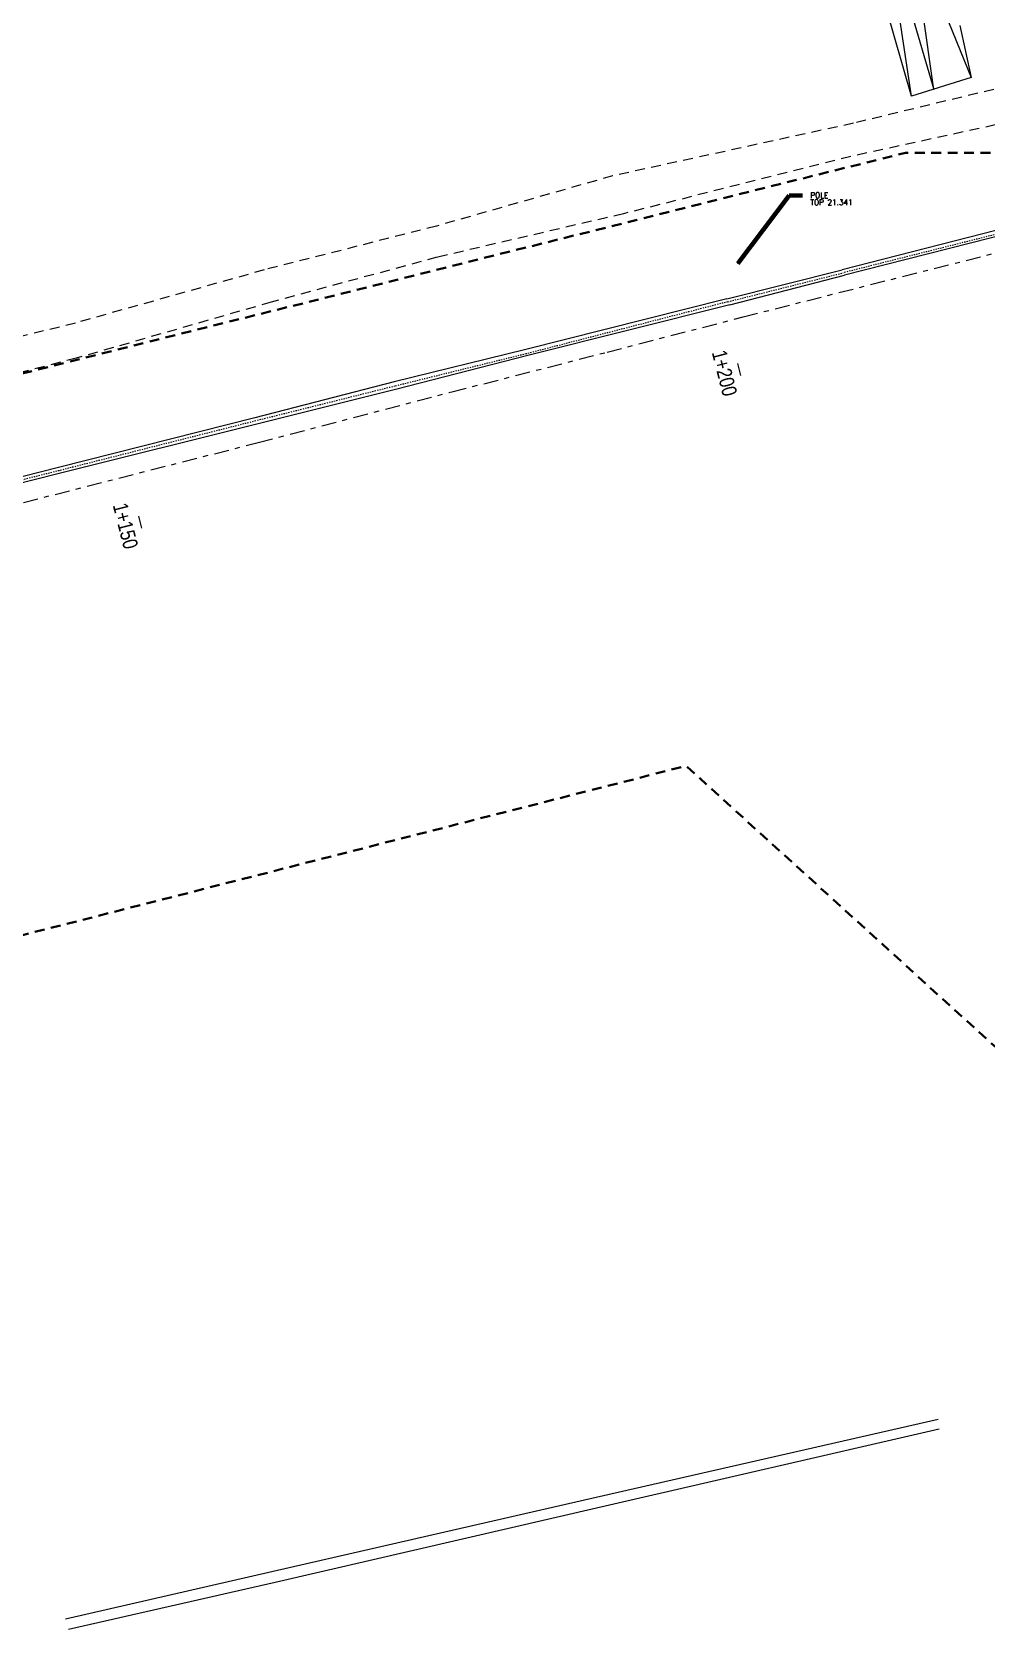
# Model space of a CAD drawing. Header units: metres. Extents: x -703672 to 3951284, y -4124475 to 4104628.
# Drawn here: x 328036.4 to 328113.6, y 4104423 to 4104552.3 of the extents above; entities that cross this region are included whole.
import ezdxf

# ---------------------------------------------------------------- set-up
doc = ezdxf.new("R2010")
doc.units = ezdxf.units.M
doc.header["$MEASUREMENT"] = 0
for name, pattern in [('DGN Style 2', [1.3283826688107345, 0.7970296012864407, -0.5313530675242938]), ('DGN Style 4', [0.014126028800000004, 0.007063014400000002, -0.003531507200000001, 0, -0.003531507200000001]), ('DGN Style 7', [2.6567653376214695, 1.195544401929661, -0.5313530675242938, 0.3985148006432204, -0.5313530675242938])]:
    doc.linetypes.add(name, pattern=pattern)
for name, color, linetype, lineweight in [('C-ALGN-STAT1', 8, 'Continuous', 0), ('C-PROP-BASE', 2, 'CONLMT', 0), ('C-PROP-CONS(Alpha)', 7, 'DGN Style 2', 40), ('V-ANNO-PATT', 9, 'Continuous', 0), ('V-ROAD-ASPH', 9, 'Continuous', 0), ('V-SITE-STRC', 253, 'Continuous', 0), ('V-TOPO-BKLN', 7, 'DGN Style 4', 0)]:
    doc.layers.add(name, color=color, linetype=linetype, lineweight=lineweight)
doc.styles.add('Dimension', font='arial.ttf', dxfattribs={"height": 0.00316992})
doc.styles.add('Style-ENGINEERING', font='ENGINEERING.shx')
doc.styles.add('Style-STANDARD', font='STANDARD.shx')
doc.linetypes.add('CONLMT', pattern='A,0.10417,-0.00902625,[2,dgnlstyle-tsaec.shx,S=4.133597883597883e-05,R=0,X=0,Y=0],-0.00902625', length=0.1222225)
doc.dimstyles.new('USACE Stroke DIM Set', dxfattribs={"dimtxt": 0.00316992, "dimasz": 0.00475488, "dimexe": 0.00158496, "dimexo": 0.00158496, "dimgap": 0.00158496, "dimtad": 1, "dimdec": 3, "dimlfac": 12, "dimzin": 15, "dimdsep": 46, "dimlunit": 4, "dimtxsty": 'Dimension', "dimblk": 'OBLIQUE', "dimcen": 0.09, "dimclrd": 1, "dimclre": 1, "dimazin": 2, "dimtfac": 1, "dimtdec": 3, "dimtmove": 1, "dimatfit": 1, "dimfxl": 1, "dimtolj": 1, "dimtzin": 15, "dimlwd": 18, "dimlwe": 18, "dimarcsym": 0})

# ---------------------------------------------------------------- blocks, each defined once
blk = doc.blocks.new('_Oblique')
at = {"color": 0, "linetype": 'ByBlock', "lineweight": -2}
blk.add_line((0.5, 0.5), (-0.5, -0.5), dxfattribs=at)
blk = doc.blocks.new('TerminatorOpen_0.5')
at = {"color": 0, "linetype": 'ByBlock', "lineweight": -2}
for q in [(-1, 0.25), (-1, 0), (-1, -0.25)]:
    blk.add_line((0, 0), q, dxfattribs=at)

msp = doc.modelspace()

# ---------------------------------------------------------------- linework, layer by layer
at = {"layer": 'C-ALGN-STAT1', "transparency": 33554661, "flags": 128}
for points in [[(328093.4636584263, 4104525.47393117), (328093.7107184856, 4104524.504931001)], [(328045.0136499873, 4104513.120928205), (328045.2607100467, 4104512.151928036)]]:
    msp.add_lwpolyline(points, dxfattribs=at)
at = {"layer": 'C-PROP-BASE', "color": 251, "linetype": 'DGN Style 7'}
msp.add_lwpolyline([(327667.2257650528, 4104420.453761615), (327720.4737645751, 4104433.986945492), (327795.2503411708, 4104453.090689644), (327821.6941171947, 4104459.775361654), (327875.9251572457, 4104473.472385665), (327909.5778932773, 4104482.024833674), (328054.7075899196, 4104519.085217198), (328070.3706939334, 4104523.181217209), (328082.9208379444, 4104526.392481208), (328093.9308859555, 4104529.243297209), (328115.0334779753, 4104534.584481218), (328117.9170619776, 4104534.551713218), (328119.5554619796, 4104534.453409218), (328122.6356539826, 4104532.454561218), (328125.3226299844, 4104527.572129209), (328130.1067579882, 4104501.816481188), (328134.0389179924, 4104498.244769177), (328146.5235260045, 4104498.900129178), (328156.2881592373, 4104498.473805019), (328151.8971592376, 4104547.887805018), (328151.7991592374, 4104554.244805019), (328168.4451592375, 4104558.143805018), (328180.4381592374, 4104559.585805019)], dxfattribs=at)
at = {"layer": 'C-PROP-CONS(Alpha)', "color": 9, "transparency": 33554661, "flags": 128}
msp.add_lwpolyline([(328051.3527000129, 4102748.37939936), (328033.3155557459, 4102763.759859016), (328008.635876491, 4102785.194791595), (328001.0587122234, 4102791.754994317), (327978.7635198684, 4102811.492673358), (327966.1439298082, 4102822.81362133), (327961.8799502737, 4102829.347595384), (327957.057644274, 4102838.760785415), (327950.9142166439, 4102852.447486374), (327944.9108842695, 4102882.46314165), (327922.9503158275, 4102979.617200589), (327922.1960612735, 4102984.074704956), (327896.895254712, 4103096.805002357), (327873.602682129, 4103197.996084934), (327970.2778919048, 4103222.03458913), (327945.2853782952, 4103305.343080384), (327930.2819876203, 4103330.564998057), (327883.5789010234, 4103409.045375251), (327883.5789010235, 4103409.045375251), (327870.9613363898, 4103413.475533437), (327831.8293273544, 4103476.306306486), (327799.6734495071, 4103521.613691107), (327806.6592676204, 4103526.955593927), (327784.9216440988, 4103571.617824119), (327626.2738909589, 4103555.289453546), (327612.5795421994, 4103537.316554541), (327610.912267143, 4103605.482858766), (327464.3899750119, 4103600.408329677), (327376.9287606052, 4103410.137822579), (327521.4700117525, 4103346.727226583), (327528.8281654069, 4103347.647212733), (327568.3287292437, 4103211.27215154), (327234.5934998402, 4103358.397358307), (327245.9429127203, 4103450.162797557), (327247.4057606828, 4103462.282137395), (327240.1466832621, 4103465.304146356), (327209.4846702361, 4103470.912804143), (327163.5775247305, 4103479.173001934), (327097.1773292364, 4103490.791457197), (327094.8037589096, 4103490.336329404), (327087.5669605479, 4103491.465917642), (327077.449539086, 4103494.95888159), (327074.0302851388, 4103496.139353393), (327072.3445527111, 4103496.70369043), (327040.4265800085, 4103507.290822693), (327024.6254833043, 4103509.746641063), (327005.0554566061, 4103511.621346213), (326997.3663593705, 4103513.401218432), (326987.1858611336, 4103509.176851866), (326924.9401869376, 4103516.679666858), (326868.1898380349, 4103514.452095245, -0.4874798272826256), (326842.7291952347, 4103544.504835935), (326855.8128268328, 4103607.653487044), (326872.3549334486, 4103674.829124694), (326885.7849688843, 4103716.963841686), (326897.1820855098, 4103756.392376348), (326911.8079730987, 4103792.562866542), (326942.7784593481, 4103859.495280759), (326985.0309523789, 4103937.170100313), (327038.3759761521, 4104017.339902852), (327049.9699591843, 4104031.93014326), (327093.2772874826, 4104085.216318096), (327121.0561478767, 4104115.05712215), (327147.4927338528, 4104141.109056442), (327201.0579048989, 4104189.950156559), (327247.8236230445, 4104227.241544621), (327274.2756034104, 4104246.458416275), (327310.9052788371, 4104272.189052842), (327338.7507480193, 4104290.682435896), (327394.3822770293, 4104323.718145463), (327454.7797406209, 4104356.193582261), (327554.8217139727, 4104397.588329164), (327560.1573850386, 4104391.696800068), (327629.8959608893, 4104414.015198105), (327759.0313031515, 4104448.398455133), (327757.2739255879, 4104455.165774307), (328107.0540342975, 4104542.510103815), (328119.3380608568, 4104542.510103815), (328124.6483431717, 4104536.17317302), (328129.4254646109, 4104518.549251009), (328131.921990407, 4104503.029638088), (328135.078302787, 4104500.213224401), (328154.085317786, 4104500.667789092), (328149.8985258908, 4104547.783738694), (328149.7745655841, 4104555.824714896), (328168.0966631506, 4104560.116307975), (328180.1971601305, 4104561.571233069), (328186.8764764442, 4104562.389659171), (328203.8937110046, 4104564.517264253), (328194.5649608789, 4104557.623580912), (328191.4437345657, 4104556.202444898), (328187.3603782359, 4104545.719257489), (328182.8253075863, 4104532.763466077), (328181.3393865761, 4104525.839460123), (328180.4385673145, 4104514.508980992), (328180.3416913476, 4104501.519693172), (328182.9952471908, 4104464.369911368), (328121.0450735461, 4104464.115166628), (328089.3117504606, 4104492.939601823), (327768.6929376793, 4104411.193379837), (327762.394272341, 4104435.44831491), (327630.6153729495, 4104402.081270727), (327568.961239384, 4104381.975780278), (327586.7809209799, 4104362.299684941), (327579.7950375145, 4104360.190021981), (327526.9949811692, 4104339.560635842), (327472.178603134, 4104315.449356015), (327377.0616109308, 4104262.394203749), (327337.8150383515, 4104235.453131521), (327331.8477650884, 4104234.203481648), (327216.3820695355, 4104145.337984444), (327178.5929724798, 4104112.042658567), (327136.6371358891, 4104068.619937841), (327133.1617217513, 4104062.073926368), (327081.9927725713, 4104002.304896605), (327197.9125123062, 4103949.973291562), (327165.5484697489, 4103878.060140899), (327236.1839484199, 4103839.517953459), (327385.373955234, 4103849.829860281), (327376.9496945368, 4103947.711745712), (327522.7087312953, 4103959.659207741), (327570.1209276664, 4103966.104005254), (327619.9429955619, 4103970.187781311), (327675.5802737248, 4103972.189662043), (327840.2462419602, 4103985.686872555), (327861.3262067086, 4103740.757760243), (327930.6420660896, 4103742.354851621), (327992.4427256854, 4103748.227855178), (328033.5029494578, 4103744.724846469), (328070.8848923553, 4103745.586155542), (328069.9830035489, 4103756.769478619), (328241.8330771768, 4103770.442215998), (328288.4642937218, 4103241.598537642), (328052.9743225681, 4103223.495877456), (328046.3409570817, 4103208.988679592), (328077.9633670195, 4102853.33535271), (328045.914018165, 4102815.224954779), (328124.4115326538, 4102748.37939936)], format="xyb", dxfattribs=at)
at = {"layer": 'V-ANNO-PATT'}
msp.add_polyline3d([(328107.5365194906, 4104547.089830068, 11.42582115284031), (328105.4511312648, 4104560.864067361, 11.42582115284031), (328109.343720655, 4104547.629263435, 11.42582115284031), (328107.5158960717, 4104560.525581327, 11.42582115284031), (328112.3669486079, 4104548.593178768, 11.00100632618411)], dxfattribs=at)
at = {"layer": 'V-ROAD-ASPH', "linetype": 'DGN Style 2'}
for p, q in [((328018.4911619729, 4104523.583015778, 11.63069921235952), (328040.0998375062, 4104528.798226161, 11.7371038454947)), ((328039.9859059333, 4104525.89807719, 11.6587405231231), (328018.7897831355, 4104520.489211129, 11.58286690624961))]:
    msp.add_line(p, q, dxfattribs=at)
for points in [[(328129.2742491577, 4104552.897380881, 11.34407961936312), (328115.476989858, 4104547.94081116, 11.3841972124389), (328102.8389543737, 4104544.892300315, 11.54766866257111), (328083.3618205203, 4104540.635832204, 11.58498667269008), (328069.1246552499, 4104536.581670138, 11.85789160566208), (328055.1723546221, 4104533.037564588, 11.79798667468786), (328040.0998375062, 4104528.798226161, 11.73710384549515)], [(328122.6718718199, 4104545.040354357, 11.03072702345305), (328121.1144750478, 4104545.590594917, 11.2229144901791), (328119.4706179249, 4104545.751787777, 11.27954216948662), (328118.2109089632, 4104545.605060201, 11.32302153283962), (328118.210908963, 4104545.6050602, 11.32302153283962), (328102.6337386753, 4104542.207628473, 11.5284500284582), (328084.2328256941, 4104537.575018824, 11.69809715754334), (328069.1760551743, 4104534.061753232, 11.85784585757102), (328055.7514980793, 4104530.430245424, 11.73877434131575), (328039.9859059333, 4104525.89807719, 11.6587405231231)]]:
    msp.add_polyline3d(points, dxfattribs=at)
at = {"layer": 'V-SITE-STRC'}
for p, q in [((328111.4494752505, 4104552.802167727, 8.686296036202236), (328112.3669486082, 4104548.593178768, 11.00100632585251)), ((328092.6142412332, 4104530.70767242, 8.13497122262089), (328101.9304886531, 4104533.056225388, 8.126163925599968)), ((328092.8376062258, 4104530.219563627, 8.106012036851766), (328102.1302264569, 4104532.606516358, 8.127336342039378))]:
    msp.add_line(p, q, dxfattribs=at)
for points in [[(328112.3669486079, 4104548.593178768, 11.00100632618411), (328107.5365194906, 4104547.089830068, 11.42582115284031), (328104.7301725611, 4104556.873411085, 5.710861104451055), (328090.9977373318, 4104560.875027938, 5.241322415060466), (328080.3135713795, 4104563.854300989, 5.023080539189799)], [(328126.442705072, 4104529.724667874, 8.148813877022342), (328126.1140918118, 4104530.721885259, 8.145764346136211), (328125.1255202998, 4104532.453374703, 8.139973470459985), (328123.8119829245, 4104533.953357666, 8.134182594783795), (328122.2260822728, 4104535.161765068, 8.128315349307044), (328120.4313281295, 4104536.03020441, 8.122448103830564), (328118.499594133, 4104536.523897729, 8.116580858353636), (328116.5082394864, 4104536.62307433, 8.110713612876772), (328115.5190796198, 4104536.523452353, 8.107788075345667), (328101.9304886528, 4104533.056225388, 8.126163925600139)], [(328133.4655812028, 4104499.545348917, 8.273182007576239), (328131.7248049174, 4104500.965148646, 8.27153898535876), (328130.4453974251, 4104502.679821196, 8.23365719477227), (328128.0665905175, 4104517.186846149, 8.16709131548535), (328126.2882252482, 4104528.69726124, 8.152219666135338), (328125.6711610208, 4104530.544200366, 8.145562923053774), (328124.6906493064, 4104532.226623971, 8.138906179970178), (328123.3878450752, 4104533.673915763, 8.132249436888046), (328121.8174308657, 4104534.82532864, 8.12420557424067), (328120.0453215975, 4104535.632534402, 8.116161711591403), (328118.1458979269, 4104536.061652242, 8.108117848943017), (328116.1988842714, 4104536.094670817, 8.10007398629449), (328115.595725291, 4104536.023401566, 8.097565129926423), (328102.130226457, 4104532.606516358, 8.127336342039598)], [(328092.6142412332, 4104530.70767242, 8.13497122262089), (328076.2444201285, 4104526.571050627, 8.132313396209653), (328065.7063899476, 4104523.977752754, 8.08508368007304), (328054.416859866, 4104521.088193937, 8.088341093427381), (328038.5466616161, 4104517.069837061, 8.0910274126553), (328024.9889684864, 4104513.626659161, 8.128285181003449), (328007.3068287097, 4104509.157319882, 8.105601420884753), (327990.904641366, 4104505.075290325, 8.095490503349133), (327974.2639621901, 4104500.831225109, 8.097941973034864), (327958.8796051515, 4104496.974124962, 8.097650759672995), (327940.0468491327, 4104492.200978533, 8.079057678671163), (327923.376314298, 4104488.020228503, 8.043846896723096), (327907.366963083, 4104483.975018129, 8.126025445873644)], [(328092.8376062258, 4104530.219563627, 8.106012036851766), (328076.4959194154, 4104526.11958625, 8.13679783646895), (328065.9006834659, 4104523.400427626, 8.071419884275066), (328054.8055820329, 4104520.612907288, 8.093736306412936), (328038.7086670489, 4104516.600119976, 8.092918755973486), (328024.962223571, 4104513.116309778, 8.100403350132154), (328007.6551853979, 4104508.722121099, 8.082556016216834), (327991.0837017198, 4104504.574696952, 8.07827467229508), (327974.4361610756, 4104500.336451461, 8.108576602030823), (327958.93863775, 4104496.487487506, 8.09457181755328), (327940.3016605445, 4104491.750092921, 8.071783011716107), (327923.6243985178, 4104487.438178074, 8.045740442650306), (327907.5028317798, 4104483.520964498, 8.125618808583212)], [(328039.1148246534, 4104423.974625408, 7.502645321154297), (328055.9080188676, 4104427.837781736, 7.587288674889059), (328082.0444437647, 4104433.811610348, 7.553737018939458), (328109.7001704814, 4104440.122985383, 7.614877516356692), (328109.7001704814, 4104440.122985383, 7.614877516356692)], [(328039.3602982616, 4104423.149637539, 7.505128975091573), (328056.0861350059, 4104426.942947329, 7.582039080302032), (328082.4032420252, 4104433.043190242, 7.58827514529078), (328109.7867271045, 4104439.337804392, 7.678678262060735)]]:
    msp.add_polyline3d(points, dxfattribs=at)
at = {"layer": 'V-TOPO-BKLN'}
msp.add_line((328092.6829197824, 4104530.461191969, 7.634256592259575), (328102.0256324349, 4104532.808004203, 7.627032360213569), dxfattribs=at)
for points in [[(328133.5908929259, 4104499.849239586, 7.784170593587412), (328131.9089787389, 4104501.0504501, 7.761516816502819), (328130.6130246382, 4104502.793538605, 7.724123268408015), (328128.3145166103, 4104517.231509494, 7.681233371979808), (328126.5455425456, 4104528.748831449, 7.65835071660706), (328125.9186599759, 4104530.616580451, 7.65117603008192), (328124.928339381, 4104532.319734353, 7.644001343557562), (328123.6151937426, 4104533.788446927, 7.636826657034447), (328122.0330750747, 4104534.962486369, 7.62761320340789), (328120.2468659572, 4104535.793705403, 7.61839974977962), (328118.3298187056, 4104536.24801579, 7.60918629615216), (328116.3605512984, 4104536.306786293, 7.599972842524465), (328115.5827931652, 4104536.219446808, 7.596312765562864), (328102.0256324348, 4104532.808004203, 7.627032360213711)], [(328092.6829197824, 4104530.461191969, 7.634256592259575), (328076.3743256522, 4104526.251571773, 7.644926273784392), (328065.7691612336, 4104523.640769694, 7.57834220098384), (328054.4958458897, 4104520.829176596, 7.588178742732097), (328038.5912416143, 4104516.806822754, 7.586407803239567), (328025.0894391367, 4104513.415466092, 7.614375837305381), (328007.4861143792, 4104508.910548938, 7.586667237827726), (327991.0340968807, 4104504.829944286, 7.573198182501251), (327974.3324606349, 4104500.613114951, 7.599418920728432), (327958.922007799, 4104496.770196586, 7.599624684946875), (327940.1355456968, 4104491.936601776, 7.601321069445376), (327923.5604987191, 4104487.796830036, 7.549338271177696), (327907.4220424989, 4104483.711444557, 7.632900541182451), (327907.4108037899, 4104483.718259674, 7.625046962967318)]]:
    msp.add_polyline3d(points, dxfattribs=at)

# ---------------------------------------------------------------- texts
at = {"layer": 'C-ALGN-STAT1', "linetype": 'Continuous', "char_height": 1.2, "attachment_point": 2, "rotation": 284.3036095800884, "line_spacing_factor": 1.2, "style": 'Style-ENGINEERING'}
for s, insert in [('\\H1x;\\W0.833333;1+200', (328093.0057883548, 4104524.84119505)), ('\\H1x;\\W0.833333;1+150', (328044.5557799158, 4104512.488192084))]:
    msp.add_mtext(s, dxfattribs=dict(at, insert=insert))
at = {"layer": 'V-ROAD-ASPH', "char_height": 0.472392, "attachment_point": 4, "line_spacing_factor": 0.7199999999999999, "style": 'Style-STANDARD'}
for s, insert in [('TOP 21.341', (328099.3599023413, 4104538.502548188, 12.60517818982228)), ('POLE', (328099.3599023413, 4104539.071695175, 12.60517818982228))]:
    msp.add_mtext(s, dxfattribs=dict(at, insert=insert))

# ---------------------------------------------------------------- leaders
at = {"layer": 'V-ROAD-ASPH'}
msp.add_leader([(328093.4834622681, 4104533.544581108, 8.69368775097982), (328097.6437823546, 4104539.057275502, 8.69368775097982), (328098.733324004, 4104539.057275502, 8.69368775097982)], dimstyle='USACE Stroke DIM Set', override={"dimtxt": 0.4723920000000006, "dimasz": 0.4723920000000006, "dimgap": 0.2361960000000003, "dimtxsty": 'Style-STANDARD', "dimclrd": 0, "dimldrblk": 'TerminatorOpen_0.5', "dimlwd": 65534}, dxfattribs=at)

doc.saveas('drawing.dxf')
